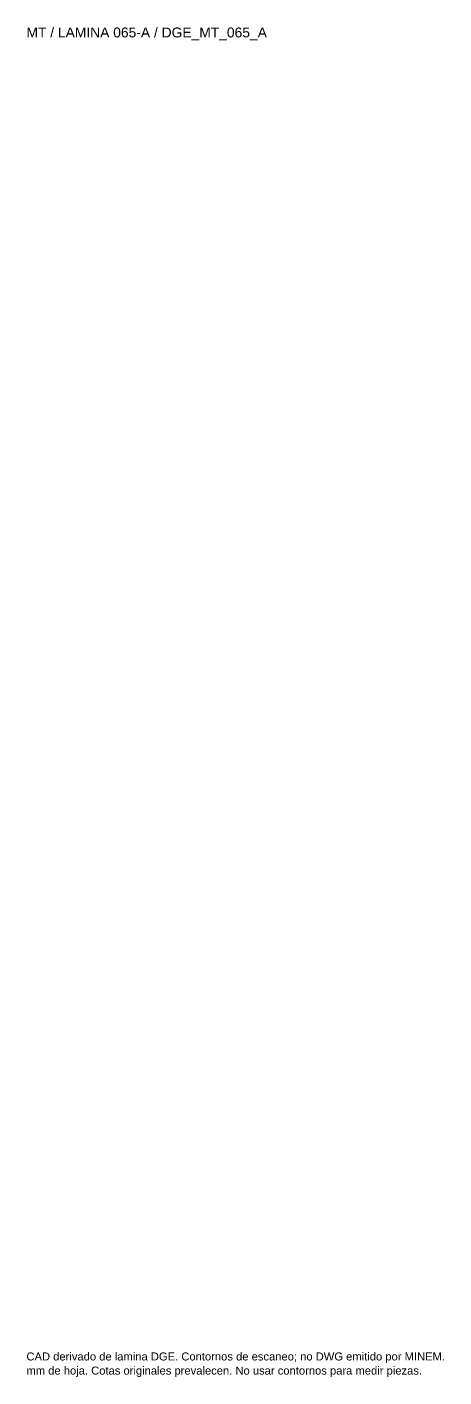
# Paper-space layout 'AN-08-DGE-065-A' of a CAD drawing. Header units: metres, sheet in millimetres. Extents: x 12 to 193, y 4 to 291.
# Drawn here: x 12.1 to 100.6, y 4.5 to 291.3 of the extents above; entities that cross this region are included whole.
import ezdxf

# ---------------------------------------------------------------- set-up
doc = ezdxf.new("R2010")
doc.units = ezdxf.units.M
doc.layers.add('DGE_DATOS', color=7, linetype='Continuous', lineweight=0)
doc.styles.add('DGE_ARIAL', font='arial.ttf')

# ---------------------------------------------------------------- blocks, each defined once
blk = doc.blocks.new('LP_REF_DGE_MT_065_A')
at = {"layer": 'DGE_DATOS', "style": 'DGE_ARIAL'}
for s, height, p in [('MT / LAMINA 065-A / DGE_MT_065_A', 2.1, (12, 289.0389)), ('CAD derivado de lamina DGE. Contornos de escaneo; no DWG emitido por MINEM.', 1.7, (12, 8)), ('mm de hoja. Cotas originales prevalecen. No usar contornos para medir piezas.', 1.7, (12, 5))]:
    blk.add_text(s, height=height, dxfattribs=at).set_placement(p)

psp = doc.layouts.new('AN-08-DGE-065-A')

# ---------------------------------------------------------------- block references
at = {"layer": 'DGE_DATOS'}
psp.add_blockref('LP_REF_DGE_MT_065_A', (0, 0), dxfattribs=at)

doc.saveas('drawing.dxf')
